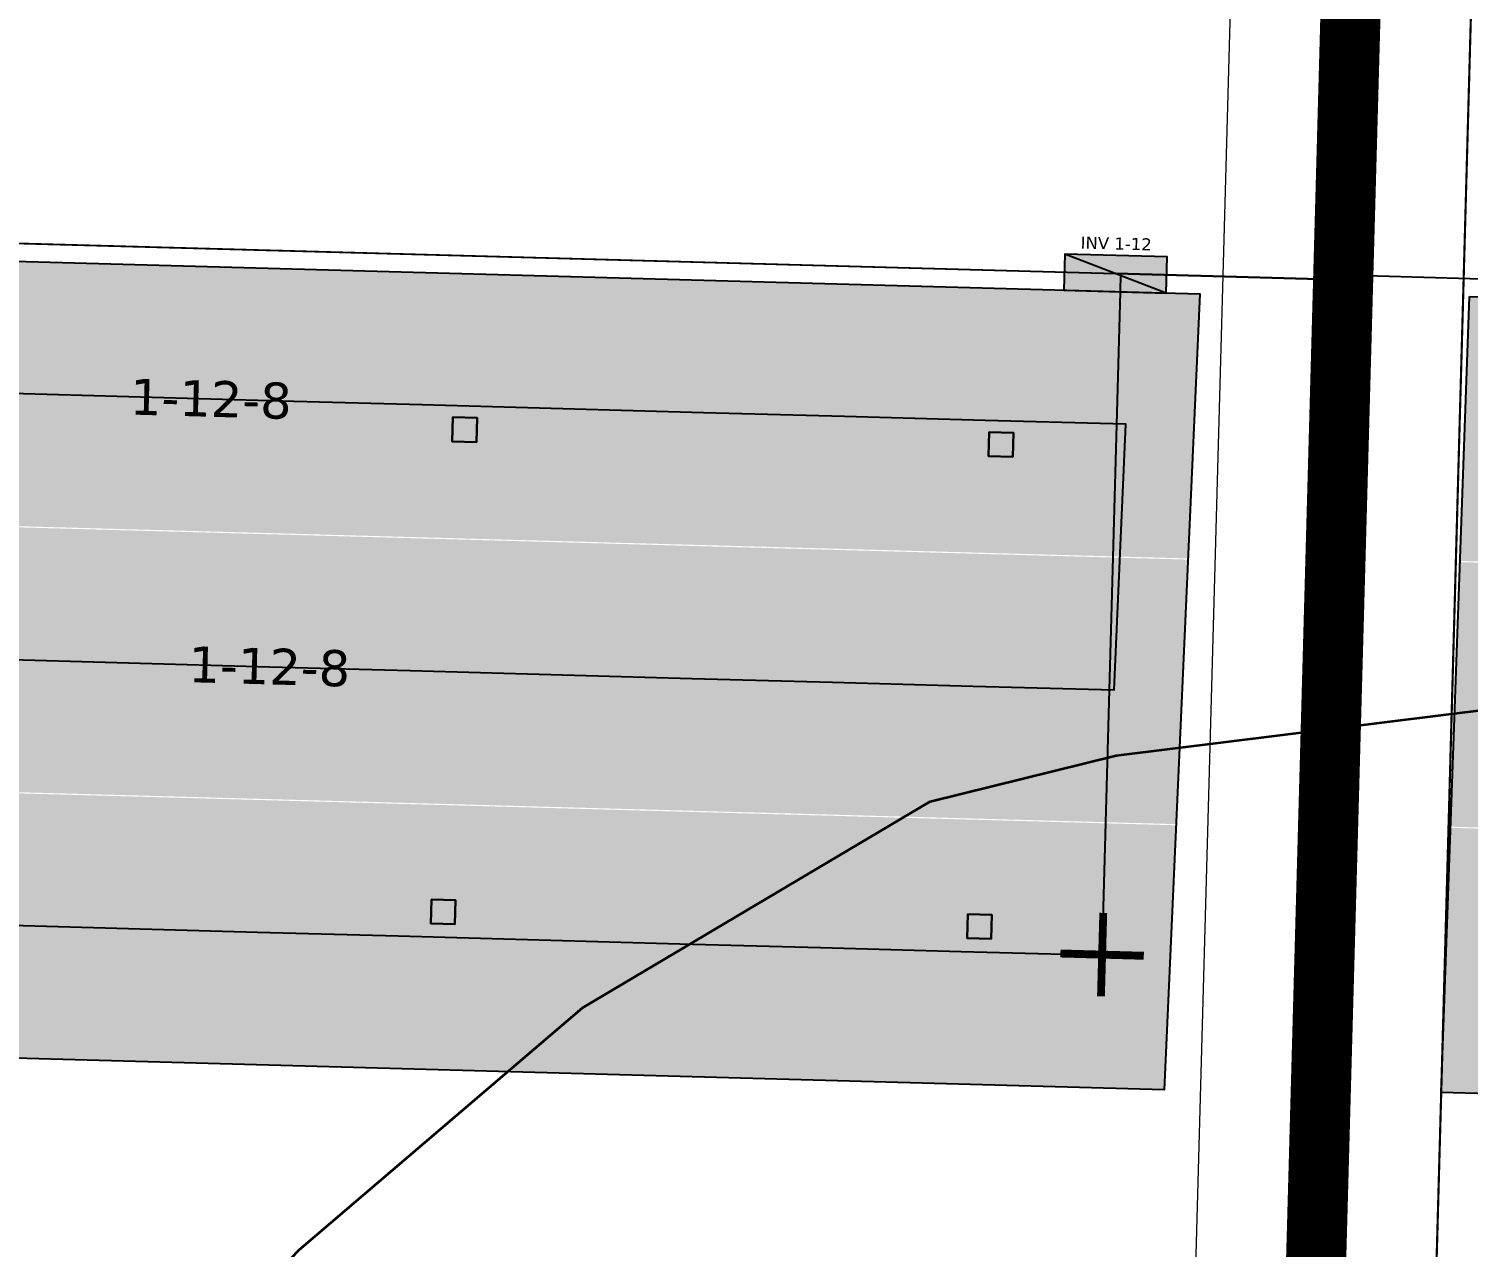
# Model space of a CAD drawing. Header units: metres. Extents: x 1477905 to 1478744, y 4202276 to 4202610.
# Drawn here: x 1478326.75 to 1478338.71, y 4202409.75 to 4202419.87 of the extents above; entities that cross this region are included whole.
import ezdxf

# ---------------------------------------------------------------- set-up
doc = ezdxf.new("R2010")
doc.units = ezdxf.units.M
doc.layers.add('Nouveau Terrain - CN - Courbes', color=22, linetype='Continuous', lineweight=0)
for name, color, linetype in [('PVcase AC Cables (Inverter - Transformer)', 181, 'Continuous'), ('PVcase Device Coloring', 7, 'Continuous'), ('PVcase Device Numbering', 7, 'Continuous'), ('PVcase Inverters', 7, 'Continuous'), ('PVcase Polarity Symbols', 7, 'Continuous'), ('PVcase Poles', 7, 'Continuous'), ('PVcase PV Area', 30, 'Continuous'), ('PVcase PV Modules (full frames)', 142, 'Continuous'), ('PVcase PV Modules (optimised)', 142, 'Continuous'), ('PVcase String Cables', 150, 'Continuous'), ('PVcase Stringing Numbers', 7, 'Continuous'), ('PVcase Strings', 92, 'Continuous'), ('PVcase Trenches', 7, 'Continuous')]:
    doc.layers.add(name, color=color, linetype=linetype)
doc.layers.add('PVcase AlignmentLine', color=130, linetype='Continuous', plot=False)
doc.styles.get("Standard").update_dxf_attribs({"font": 'verdana.ttf'})
doc.styles.add('UBS-Style de texte', font='verdana.ttf')

# ---------------------------------------------------------------- blocks, each defined once
blk = doc.blocks.new('3P18@15DEG F FX ID1 PVBlock')
at = {"layer": 'PVcase PV Modules (optimised)', "color": 0}
blk.add_polyline3d([(0, 0, 1.773945735132677), (21.06698842950539, -0.5810537936249766, 1.773945735132684), (20.88445742833417, -7.198992669318528, 7.019385073192552e-15), (-0.1825310011712116, -6.617938875693552, 0)], close=True, dxfattribs=at)
blk = doc.blocks.new('PVcase Inverter (1st tier)')
at = {"layer": 'PVcase Inverters', "color": 0}
blk.add_lwpolyline([(0, 0), (850, 0), (850, 300), (0, 300)], close=True, dxfattribs=at)
blk.add_lwpolyline([(850, 0), (0, 300)], dxfattribs=at)

msp = doc.modelspace()

# ---------------------------------------------------------------- hatches: boundary and pattern name
at = {"layer": 'PVcase Device Coloring', "true_color": 0x004f27, "transparency": 33554582}
for points in [[(1478320.140458695, 4202418.121618886), (1478320.04190715, 4202415.923121247), (1478336.384808676, 4202415.472363656), (1478336.48336022, 4202417.670861296)], [(1478321.211603531, 4202415.88119663), (1478321.113051987, 4202413.68269899), (1478336.285824507, 4202413.264215016), (1478336.384376052, 4202415.462712656)], [(1478304.510751334, 4202414.130948197), (1478304.412199789, 4202411.932450557), (1478336.18684034, 4202411.056066376), (1478336.285391884, 4202413.254564016)]]:
    msp.add_hatch(color=118, dxfattribs=at).paths.add_polyline_path(points, flags=0)
at = {"layer": 'PVcase Device Coloring', "true_color": 0x004f27, "transparency": 33554672}
msp.add_hatch(color=118, dxfattribs=at).paths.add_polyline_path([(1478335.360406989, 4202418.001947833), (1478335.35213576, 4202417.702061877), (1478336.201812637, 4202417.678626729), (1478336.210083865, 4202417.978512686)], flags=0)
msp.add_hatch(color=118, dxfattribs=at).paths.add_polyline_path([(1478335.360406989, 4202418.001947833), (1478335.35213576, 4202417.702061877), (1478336.201812637, 4202417.678626729), (1478336.210083865, 4202417.978512686)], flags=0)
msp.add_hatch(color=118, dxfattribs=at).paths.add_polyline_path([(1478335.360406989, 4202418.001947833), (1478335.35213576, 4202417.702061877), (1478336.201812637, 4202417.678626729), (1478336.210083865, 4202417.978512686)], flags=0)
msp.add_hatch(color=118, dxfattribs=at).paths.add_polyline_path([(1478335.360406989, 4202418.001947833), (1478335.35213576, 4202417.702061877), (1478336.201812637, 4202417.678626729), (1478336.210083865, 4202417.978512686)], flags=0)
msp.add_hatch(color=118, dxfattribs=at).paths.add_polyline_path([(1478335.360406989, 4202418.001947833), (1478335.35213576, 4202417.702061877), (1478336.201812637, 4202417.678626729), (1478336.210083865, 4202417.978512686)], flags=0)
msp.add_hatch(color=118, dxfattribs=at).paths.add_polyline_path([(1478335.360406989, 4202418.001947833), (1478335.35213576, 4202417.702061877), (1478336.201812637, 4202417.678626729), (1478336.210083865, 4202417.978512686)], flags=0)
msp.add_hatch(color=118, dxfattribs=at).paths.add_polyline_path([(1478335.360406989, 4202418.001947833), (1478335.35213576, 4202417.702061877), (1478336.201812637, 4202417.678626729), (1478336.210083865, 4202417.978512686)], flags=0)
msp.add_hatch(color=118, dxfattribs=at).paths.add_polyline_path([(1478335.360406989, 4202418.001947833), (1478335.35213576, 4202417.702061877), (1478336.201812637, 4202417.678626729), (1478336.210083865, 4202417.978512686)], flags=0)
msp.add_hatch(color=118, dxfattribs=at).paths.add_polyline_path([(1478335.360406989, 4202418.001947833), (1478335.35213576, 4202417.702061877), (1478336.201812637, 4202417.678626729), (1478336.210083865, 4202417.978512686)], flags=0)
at = {"layer": 'PVcase Device Coloring', "true_color": 0xb3ff80, "transparency": 33554582}
for points in [[(1478338.725173722, 4202417.650535017), (1478338.646464294, 4202415.451490106), (1478359.703577732, 4202414.870708676), (1478359.782287161, 4202417.069753587)], [(1478338.646118774, 4202415.441836705), (1478338.567409345, 4202413.242791793), (1478349.076482614, 4202412.952938456), (1478349.155192043, 4202415.151983367)], [(1478338.567063825, 4202413.233138392), (1478338.488354397, 4202411.034093481), (1478359.545467835, 4202410.453312051), (1478359.624177264, 4202412.652356962)]]:
    msp.add_hatch(color=71, dxfattribs=at).paths.add_polyline_path(points, flags=0)

# ---------------------------------------------------------------- linework, layer by layer
at = {"layer": 'Nouveau Terrain - CN - Courbes', "linetype": 'Continuous', "lineweight": 35}
msp.add_polyline3d([(1478315.114127482, 4202356.829769022, 72), (1478315.261532521, 4202361.387431879, 72), (1478315.373648011, 4202364.853929739, 72), (1478315.540751428, 4202369.254176922, 72), (1478316.453269595, 4202378.85916814, 72), (1478319.593988786, 4202385.708657186, 72), (1478319.84798455, 4202387.829048161, 72), (1478319.778673844, 4202389.932419585, 72), (1478321.740475815, 4202400.817128048, 72), (1478321.868833238, 4202401.796177519, 72), (1478323.262684569, 4202403.754891887, 72), (1478328.995299698, 4202409.726594757, 72), (1478331.352127392, 4202411.737650796, 72), (1478334.240036603, 4202413.452236871, 72), (1478335.787698883, 4202413.835795431, 72), (1478339.378703231, 4202414.281219653, 72)], dxfattribs=at)
at = {"layer": 'PVcase AC Cables (Inverter - Transformer)'}
msp.add_polyline3d([(1478338.176375902, 4202432.366116201, 72.72394151198704), (1478338.095944568, 4202429.449955942, 72.48067605095186), (1478338.015513234, 4202426.533795683, 72.23788077619761), (1478337.9350819, 4202423.617635423, 71.9942704743561), (1478337.854650566, 4202420.701475164, 71.75047962083471), (1478337.774219232, 4202417.785314905, 71.50805947535382), (1478336.490078488, 4202417.820733065, 71.52405868511362), (1478336.490078488, 4202417.820733065, 74.53081651207428), (1478335.781109813, 4202417.840287281, 74.57650203447052)], dxfattribs=at)
at = {"layer": 'PVcase AlignmentLine'}
msp.add_lwpolyline([(1478339.259568284, 4202438.995625216), (1478337.373768455, 4202370.62308633)], dxfattribs=at)
at = {"layer": 'PVcase Poles'}
for points in [[(1478330.269447171, 4202416.445717876, 71.43953822070065), (1478330.274961323, 4202416.645641848, 71.43953822070065), (1478330.274961323, 4202416.645641848, 74.60762580236492), (1478330.269447171, 4202416.445717876, 74.55392489911398), (1478330.269447171, 4202416.445717876, 71.43953822070065), (1478330.469371142, 4202416.440203723, 71.43953822070065), (1478330.469371142, 4202416.440203723, 74.5410419165561), (1478330.269447171, 4202416.445717876, 74.55392489911398), (1478330.469371142, 4202416.440203723, 74.5410419165561), (1478330.474885294, 4202416.640127695, 74.59474281980704), (1478330.474885294, 4202416.640127695, 71.43953822070065), (1478330.469371142, 4202416.440203723, 71.43953822070065), (1478330.474885294, 4202416.640127695, 71.43953822070065), (1478330.274961323, 4202416.645641848, 71.43953822070065), (1478330.474885294, 4202416.640127695, 71.43953822070065), (1478330.474885294, 4202416.640127695, 74.59474281980704), (1478330.274961323, 4202416.645641848, 74.60762580236492)], [(1478334.727508998, 4202416.322758975, 71.23603326862319), (1478334.733023151, 4202416.522682947, 71.23603326862319), (1478334.733023151, 4202416.522682947, 74.32035093271975), (1478334.727508998, 4202416.322758975, 74.2666500294688), (1478334.727508998, 4202416.322758975, 71.23603326862319), (1478334.927432969, 4202416.317244823, 71.23603326862319), (1478334.927432969, 4202416.317244823, 74.25376704691092), (1478334.727508998, 4202416.322758975, 74.2666500294688), (1478334.927432969, 4202416.317244823, 74.25376704691092), (1478334.932947122, 4202416.517168795, 74.30746795016186), (1478334.932947122, 4202416.517168795, 71.23603326862319), (1478334.927432969, 4202416.317244823, 71.23603326862319), (1478334.932947122, 4202416.517168795, 71.23603326862319), (1478334.733023151, 4202416.522682947, 71.23603326862319), (1478334.932947122, 4202416.517168795, 71.23603326862319), (1478334.932947122, 4202416.517168795, 74.30746795016186), (1478334.733023151, 4202416.522682947, 74.32035093271975)], [(1478330.089800737, 4202412.438147404, 71.13542409680858), (1478330.095314889, 4202412.638071376, 71.13542409680858), (1478330.095314889, 4202412.638071376, 73.53510438468551), (1478330.089800737, 4202412.438147404, 73.48140348143457), (1478330.089800737, 4202412.438147404, 71.13542409680858), (1478330.289724708, 4202412.432633252, 71.13542409680858), (1478330.289724708, 4202412.432633252, 73.46852049887669), (1478330.089800737, 4202412.438147404, 73.48140348143457), (1478330.289724708, 4202412.432633252, 73.46852049887669), (1478330.29523886, 4202412.632557224, 73.52222140212763), (1478330.29523886, 4202412.632557224, 71.13542409680858), (1478330.289724708, 4202412.432633252, 71.13542409680858), (1478330.29523886, 4202412.632557224, 71.13542409680858), (1478330.095314889, 4202412.638071376, 71.13542409680858), (1478330.29523886, 4202412.632557224, 71.13542409680858), (1478330.29523886, 4202412.632557224, 73.52222140212763), (1478330.095314889, 4202412.638071376, 73.53510438468551)], [(1478334.547862565, 4202412.315188503, 70.91637276042422), (1478334.553376717, 4202412.515112475, 70.91637276042422), (1478334.553376717, 4202412.515112475, 73.24782951476217), (1478334.547862565, 4202412.315188503, 73.19412861151123), (1478334.547862565, 4202412.315188503, 70.91637276042422), (1478334.747786535, 4202412.309674351, 70.91637276042422), (1478334.747786535, 4202412.309674351, 73.18124562895336), (1478334.547862565, 4202412.315188503, 73.19412861151123), (1478334.747786535, 4202412.309674351, 73.18124562895336), (1478334.753300688, 4202412.509598322, 73.2349465322043), (1478334.753300688, 4202412.509598322, 70.91637276042422), (1478334.747786535, 4202412.309674351, 70.91637276042422), (1478334.753300688, 4202412.509598322, 70.91637276042422), (1478334.553376717, 4202412.515112475, 70.91637276042422), (1478334.753300688, 4202412.509598322, 70.91637276042422), (1478334.753300688, 4202412.509598322, 73.2349465322043), (1478334.553376717, 4202412.515112475, 73.24782951476217)]]:
    msp.add_polyline3d(points, dxfattribs=at)
at = {"layer": 'PVcase PV Area', "color": 92, "lineweight": 0, "ltscale": 0.3}
for points in [[(1478335.361902576, 4202370.220446859), (1478328.161506558, 4202368.779414594), (1478311.35377171, 4202362.969590221), (1478289.389377849, 4202355.733501516), (1478213.36633983, 4202335.848431768), (1478195.717547114, 4202331.712109083), (1478198.755279367, 4202441.849708444, 0.09648238781061982), (1478204.987450577, 4202440.794595701), (1478240.661240257, 4202440.595789407, 0.1939480512091919), (1478252.261224224, 4202447.160963167, -0.1444995889692197), (1478259.391916649, 4202452.430445281, -0.0938173287170343), (1478261.961655337, 4202452.851254969), (1478337.583435849, 4202450.765512023)], [(1478339.259568284, 4202438.995625216), (1478350.068033775, 4202437.937223447), (1478351.232465833, 4202444.959349633), (1478540.534256194, 4202439.738170348), (1478540.901876147, 4202436.232162382, -0.3139956367760866), (1478536.12052433, 4202430.113600746), (1478511.262201618, 4202419.774277388), (1478479.866163529, 4202408.008974139), (1478455.566751942, 4202400.12618837), (1478424.996123794, 4202392.130042891), (1478405.950104405, 4202386.211767361, -0.1137883790422365), (1478401.394384891, 4202385.911842342), (1478394.320368514, 4202388.689042576), (1478385.824395231, 4202392.672774198, 0.4395017912573829), (1478355.370027866, 4202381.467339296), (1478354.099964637, 4202377.634699788, -0.2556769067150101), (1478348.901034069, 4202372.930065227), (1478337.373768455, 4202370.62308633)]]:
    msp.add_lwpolyline(points, format="xyb", close=True, dxfattribs=at)
at = {"layer": 'PVcase String Cables'}
for points in [[(1478335.781109813, 4202417.840287281, 74.57650203447052), (1478336.490078488, 4202417.820733065, 74.53081651207428), (1478336.490078488, 4202417.820733065, 71.52405868511362), (1478337.774219232, 4202417.785314905, 71.50805947535382), (1478337.851213428, 4202420.576856511, 71.74006150758672), (1478337.928207625, 4202423.368398117, 71.9734342478601), (1478338.005201821, 4202426.159939722, 72.20677469771957), (1478338.082196017, 4202428.951481328, 72.43909340597213), (1478336.862090702, 4202428.985133352, 72.45116987048493), (1478336.862090702, 4202428.985133352, 75.46055188068291), (1478315.827541135, 4202429.565292405, 76.6296391273729), (1478315.574460787, 4202429.572272676, 76.64764417218068), (1478305.560017268, 4202429.848483491, 77.18661985610994), (1478305.555881654, 4202429.698540508, 77.18650369236904), (1478305.403683715, 4202424.180372916, 75.70521378936928)], [(1478335.781109813, 4202417.840287281, 74.57650203447052), (1478336.490078488, 4202417.820733065, 74.53081651207428), (1478336.490078488, 4202417.820733065, 71.52405868511362), (1478337.774219232, 4202417.785314905, 71.50805947535382), (1478337.851213428, 4202420.576856511, 71.74006150758672), (1478337.928207624, 4202423.368398117, 71.97343424786366), (1478338.005201821, 4202426.159939723, 72.20677469780081), (1478338.082196017, 4202428.951481329, 72.4390934060528), (1478336.862090702, 4202428.985133351, 72.45116987040723), (1478336.862090702, 4202428.985133351, 75.46055188068073), (1478319.887123058, 4202429.453324057, 76.40401007647506), (1478319.882987444, 4202429.303381077, 76.40388620490836), (1478319.852654382, 4202428.203609793, 76.10863668836167)], [(1478335.781109813, 4202417.840287281, 74.57650203447052), (1478336.490078488, 4202417.820733065, 74.53081651207428), (1478336.490078488, 4202417.820733065, 71.52405868511362), (1478337.774219232, 4202417.785314905, 71.50805947535382), (1478337.851213428, 4202420.576856511, 71.74006150758672), (1478337.928207624, 4202423.368398117, 71.97343424786189), (1478338.005201821, 4202426.159939723, 72.20677469779903), (1478338.082196017, 4202428.951481329, 72.4390934060514), (1478336.862090702, 4202428.98513335, 72.45116987032955), (1478336.862090702, 4202428.98513335, 75.46055188067852), (1478321.025034427, 4202429.421939043, 76.34076566684173), (1478321.020898813, 4202429.271996063, 76.34064179527519), (1478320.929633312, 4202425.963026624, 75.45230106398519)], [(1478335.781109813, 4202417.840287281, 74.57650203447052), (1478336.490078488, 4202417.820733065, 74.53081651207428), (1478336.490078488, 4202417.820733065, 71.52405868511362), (1478337.774219232, 4202417.785314905, 71.50805947535382), (1478337.851213428, 4202420.576856511, 71.74006150758672), (1478337.928207624, 4202423.368398117, 71.97343424786189), (1478338.005201821, 4202426.159939722, 72.20677469772134), (1478338.082196017, 4202428.951481328, 72.43909340597355), (1478336.862090702, 4202428.985133349, 72.45116987025364), (1478336.862090702, 4202428.985133349, 75.46055188068925), (1478321.057871653, 4202429.421033352, 76.33894059412741), (1478321.053736039, 4202429.271090372, 76.33881672256086), (1478321.023402977, 4202428.171319087, 76.04356720602567)], [(1478335.781109813, 4202417.840287281, 74.57650203447052), (1478336.490078488, 4202417.820733065, 74.53081651207428), (1478336.490078488, 4202417.820733065, 71.52405868511362), (1478337.774219232, 4202417.785314905, 71.50805947535382), (1478337.851213428, 4202420.576856511, 71.74006150758672), (1478337.928207625, 4202423.368398117, 71.9734342478601), (1478338.005201821, 4202426.159939723, 72.20677469779724), (1478338.082196017, 4202428.951481329, 72.43909340604998), (1478336.862090702, 4202428.98513335, 72.45116987032955), (1478336.862090702, 4202428.98513335, 75.46055188067852), (1478322.195783022, 4202429.389648339, 76.27569618450936), (1478322.191647408, 4202429.239705358, 76.27557231294062), (1478322.100381908, 4202425.93073592, 75.38723158176491)], [(1478335.781109813, 4202417.840287281, 74.57650203447052), (1478336.490078488, 4202417.820733065, 74.53081651207428), (1478336.490078488, 4202417.820733065, 71.52405868511362), (1478337.774219232, 4202417.785314905, 71.50805947535382), (1478337.851213428, 4202420.576856511, 71.74006150758672), (1478337.928207625, 4202423.368398118, 71.97343424793816), (1478338.005201821, 4202426.159939725, 72.20677469795261), (1478338.082196017, 4202428.951481331, 72.43909340620567), (1478336.862090701, 4202428.985133322, 72.45116986800966), (1478336.862090701, 4202428.985133322, 75.46055188069023), (1478336.211928937, 4202429.003065575, 75.49668746910066), (1478336.207793323, 4202428.853122587, 75.49656359752949), (1478336.055595384, 4202423.334954995, 74.01513165174917)], [(1478339.39678923, 4202426.922976313, 75.2615842802292), (1478338.972970444, 4202426.934665763, 75.27234791761173), (1478338.972970444, 4202426.934665763, 72.26376260392145), (1478337.827365163, 4202426.966262984, 72.27539223259188), (1478337.756402603, 4202424.393407503, 72.06066098464281), (1478337.685440043, 4202421.820552022, 71.84557039362642), (1478337.614477482, 4202419.247696541, 71.63136232496375), (1478337.543514922, 4202416.67484106, 71.41806049236884), (1478337.472552361, 4202414.101985579, 71.20475865977633), (1478337.401589801, 4202411.529130098, 70.98414802083306), (1478337.33062724, 4202408.956274617, 70.76449191051076), (1478338.49714523, 4202408.924100597, 70.7314027440549), (1478338.49714523, 4202408.924100597, 73.75242981639438), (1478359.54977773, 4202408.343442762, 72.97453117675774), (1478359.798847632, 4202408.336573104, 72.97131043411915), (1478369.720277917, 4202408.062927695, 72.81122509243774), (1478369.716142303, 4202407.912984714, 72.81121463773785), (1478369.563944365, 4202402.394817121, 71.33187140683955)], [(1478339.39678923, 4202426.922976313, 75.2615842802292), (1478338.972970444, 4202426.934665763, 75.27234791761173), (1478338.972970444, 4202426.934665763, 72.26376260392145), (1478337.827365163, 4202426.966262984, 72.27539223259188), (1478337.756402603, 4202424.393407503, 72.06066098464102), (1478337.685440043, 4202421.820552022, 71.84557039362642), (1478337.614477482, 4202419.247696541, 71.63136232496134), (1478337.543514922, 4202416.67484106, 71.41806049236884), (1478337.472552361, 4202414.101985579, 71.20475865977394), (1478337.401589801, 4202411.529130098, 70.98414802083306), (1478337.33062724, 4202408.956274617, 70.7644919105075), (1478338.49714523, 4202408.924100599, 70.73140274420807), (1478338.49714523, 4202408.924100599, 73.75242981639695), (1478339.007484347, 4202408.910024811, 73.73357269224422), (1478339.003348732, 4202408.760081832, 73.733517896025), (1478338.851150794, 4202403.24191424, 72.25335841040258)], [(1478339.39678923, 4202426.922976313, 75.2615842802292), (1478338.972970444, 4202426.934665763, 75.27234791761173), (1478338.972970444, 4202426.934665763, 72.26376260392145), (1478337.827365164, 4202426.966262984, 72.27539223259011), (1478337.764383665, 4202424.682773029, 72.08485192833463), (1478337.701402166, 4202422.399283074, 71.89395228093379), (1478337.638420667, 4202420.115793119, 71.70333161834604), (1478337.575439169, 4202417.832303165, 71.51401955024176), (1478338.73053935, 4202417.800444063, 71.50061500797331), (1478338.73053935, 4202417.800444063, 74.4876823550252), (1478359.787652788, 4202417.219662644, 73.84247573136307), (1478360.036896747, 4202417.212788185, 73.83919189992282), (1478374.668115702, 4202416.80924094, 73.6317674349418), (1478374.663980088, 4202416.659297955, 73.63175936391299), (1478374.633647025, 4202415.559526672, 73.33693487128336)], [(1478339.39678923, 4202426.922976313, 75.2615842802292), (1478338.972970444, 4202426.934665763, 75.27234791761173), (1478338.972970444, 4202426.934665763, 72.26376260392145), (1478337.827365164, 4202426.966262984, 72.27539223259011), (1478337.764383665, 4202424.682773029, 72.08485192833284), (1478337.701402166, 4202422.399283075, 71.89395228101006), (1478337.638420667, 4202420.11579312, 71.70333161842352), (1478337.575439169, 4202417.832303165, 71.51401955031683), (1478338.73053935, 4202417.800444064, 71.50061500805135), (1478338.73053935, 4202417.800444064, 74.48768235502622), (1478359.787652788, 4202417.219662643, 73.84247573136206), (1478360.036896747, 4202417.212788184, 73.83919189992243), (1478375.832164078, 4202416.777135035, 73.61526490618726), (1478375.828028463, 4202416.62719205, 73.61525683515845), (1478375.736762963, 4202413.318222613, 72.72819490690819)], [(1478339.39678923, 4202426.922976313, 75.2615842802292), (1478338.972970444, 4202426.934665763, 75.27234791761173), (1478338.972970444, 4202426.934665763, 72.26376260392145), (1478337.827365164, 4202426.966262984, 72.27539223259011), (1478337.764383665, 4202424.682773029, 72.08485192833284), (1478337.701402166, 4202422.399283075, 71.89395228101006), (1478337.638420667, 4202420.11579312, 71.70333161842352), (1478337.575439169, 4202417.832303165, 71.51401955031683), (1478338.73053935, 4202417.800444063, 71.50061500797331), (1478338.73053935, 4202417.800444063, 74.4876823550252), (1478359.787652788, 4202417.219662637, 73.84247573136305), (1478360.036896747, 4202417.212788179, 73.83919189991994), (1478381.101770053, 4202416.631792726, 73.54055854005375), (1478381.381276443, 4202416.624083592, 73.53640319854627), (1478402.438468141, 4202416.043300007, 72.8937576867437), (1478402.703767161, 4202416.03598273, 72.88348785621926), (1478406.772055796, 4202415.92377426, 72.724716469647), (1478406.767920182, 4202415.773831281, 72.724655346715), (1478406.73758712, 4202414.674059996, 72.42963621292373)], [(1478339.39678923, 4202426.922976313, 75.2615842802292), (1478338.972970444, 4202426.934665763, 75.27234791761173), (1478338.972970444, 4202426.934665763, 72.26376260392145), (1478337.827365164, 4202426.966262984, 72.27539223259011), (1478337.764383665, 4202424.682773029, 72.08485192833284), (1478337.701402166, 4202422.399283075, 71.89395228101006), (1478337.638420667, 4202420.11579312, 71.70333161842352), (1478337.575439169, 4202417.832303165, 71.51401955031683), (1478338.73053935, 4202417.800444063, 71.50061500797331), (1478338.73053935, 4202417.800444063, 74.4876823550252), (1478359.787652788, 4202417.219662637, 73.84247573136305), (1478360.036896747, 4202417.212788179, 73.83919189991994), (1478381.101770053, 4202416.631792726, 73.54055854005375), (1478381.381276443, 4202416.624083592, 73.53640319854627), (1478402.438468141, 4202416.043300007, 72.8937576867437), (1478402.703767161, 4202416.03598273, 72.88348785621926), (1478407.920643078, 4202415.892094792, 72.67989103771852), (1478407.916507464, 4202415.742151812, 72.67982991478523), (1478407.825241963, 4202412.433182374, 71.79218235455964)], [(1478339.39678923, 4202426.922976313, 75.2615842802292), (1478338.972970444, 4202426.934665763, 75.27234791761173), (1478338.972970444, 4202426.934665763, 72.26376260392145), (1478337.827365164, 4202426.966262984, 72.27539223259011), (1478337.764383665, 4202424.682773029, 72.08485192833284), (1478337.701402166, 4202422.399283076, 71.89395228108813), (1478337.638420667, 4202420.115793121, 71.703331618501), (1478337.575439169, 4202417.832303166, 71.51401955039431), (1478338.73053935, 4202417.800444064, 71.50061500805135), (1478338.73053935, 4202417.800444064, 74.48768235502622), (1478359.787652788, 4202417.219662638, 73.84247573136408), (1478360.036896747, 4202417.21278818, 73.83919189992035), (1478381.101770053, 4202416.631792727, 73.54055854005415), (1478381.381276443, 4202416.624083593, 73.53640319854729), (1478402.438468141, 4202416.043300008, 72.8937576867447), (1478402.703767161, 4202416.035982731, 72.88348785622064), (1478409.09230592, 4202415.859778872, 72.63416504561953), (1478409.088170306, 4202415.709835891, 72.63410392268486), (1478408.996904805, 4202412.400866453, 71.7464563625841)], [(1478339.39678923, 4202426.922976313, 75.2615842802292), (1478338.972970444, 4202426.934665763, 75.27234791761173), (1478338.972970444, 4202426.934665763, 72.26376260392145), (1478337.827365164, 4202426.966262984, 72.27539223259011), (1478337.764383665, 4202424.682773029, 72.08485192833284), (1478337.701402166, 4202422.399283075, 71.89395228101006), (1478337.638420667, 4202420.11579312, 71.70333161842352), (1478337.575439169, 4202417.832303165, 71.51401955031683), (1478338.73053935, 4202417.800444063, 71.50061500797331), (1478338.73053935, 4202417.800444063, 74.4876823550252), (1478359.787652788, 4202417.219662637, 73.84247573136305), (1478360.036896747, 4202417.212788179, 73.83919189991994), (1478381.101770053, 4202416.631792726, 73.54055854005375), (1478381.381276443, 4202416.624083592, 73.53640319854627), (1478402.438468141, 4202416.043300007, 72.8937576867437), (1478402.703767161, 4202416.03598273, 72.88348785621926), (1478407.943718638, 4202415.891458339, 72.678990477556), (1478407.939583024, 4202415.741515359, 72.67892935462271), (1478407.909249961, 4202414.641744075, 72.38391022104058)], [(1478339.39678923, 4202426.922976313, 75.2615842802292), (1478338.972970444, 4202426.934665763, 75.27234791761173), (1478338.972970444, 4202426.934665763, 72.26376260392145), (1478337.827365164, 4202426.966262984, 72.27539223259011), (1478337.764383665, 4202424.682773029, 72.08485192833284), (1478337.701402166, 4202422.399283075, 71.89395228101006), (1478337.638420667, 4202420.11579312, 71.70333161842352), (1478337.575439169, 4202417.832303165, 71.51401955031683), (1478338.73053935, 4202417.800444064, 71.50061500805135), (1478338.73053935, 4202417.800444064, 74.48768235502622), (1478359.787652788, 4202417.219662644, 73.84247573136307), (1478360.036896747, 4202417.212788185, 73.83919189992282), (1478377.004600442, 4202416.74479778, 73.59864346224498), (1478377.000464828, 4202416.594854794, 73.5986353912186), (1478376.909199328, 4202413.285885357, 72.7115734630902)], [(1478339.39678923, 4202426.922976313, 75.2615842802292), (1478338.972970444, 4202426.934665763, 75.27234791761173), (1478338.972970444, 4202426.934665763, 72.26376260392145), (1478337.827365164, 4202426.966262984, 72.27539223259011), (1478337.764383665, 4202424.682773029, 72.08485192833284), (1478337.701402166, 4202422.399283075, 71.89395228101006), (1478337.638420667, 4202420.11579312, 71.70333161842352), (1478337.575439169, 4202417.832303165, 71.51401955031683), (1478338.73053935, 4202417.800444064, 71.50061500805135), (1478338.73053935, 4202417.800444064, 74.48768235502622), (1478359.787652788, 4202417.219662644, 73.84247573136307), (1478360.036896747, 4202417.212788185, 73.83919189992282), (1478375.840552067, 4202416.776903684, 73.61514599099581), (1478375.836416453, 4202416.626960699, 73.61513791996659), (1478375.80608339, 4202415.527189416, 73.32031342754534)], [(1478339.39678923, 4202426.922976313, 75.2615842802292), (1478338.972970444, 4202426.934665763, 75.27234791761173), (1478338.972970444, 4202426.934665763, 72.26376260392145), (1478337.827365164, 4202426.966262984, 72.27539223259011), (1478337.764383665, 4202424.682773029, 72.08485192833284), (1478337.701402166, 4202422.399283075, 71.89395228101006), (1478337.638420668, 4202420.11579312, 71.70333161842112), (1478337.575439169, 4202417.832303165, 71.51401955031442), (1478338.73053935, 4202417.800444064, 71.50061500805135), (1478338.73053935, 4202417.800444064, 74.48768235502622), (1478359.787652788, 4202417.219662638, 73.84247573136408), (1478360.036896747, 4202417.21278818, 73.83919189992035), (1478381.101770053, 4202416.631792728, 73.54055854005458), (1478381.381276443, 4202416.624083593, 73.5364031985483), (1478402.438468141, 4202416.04330001, 72.89375768673965), (1478402.703767161, 4202416.035982733, 72.88348785621433), (1478423.129184462, 4202415.472624275, 72.08635370061889), (1478423.125048847, 4202415.322681289, 72.0862925776863), (1478422.972850909, 4202409.804513697, 70.60601659102541)], [(1478339.39678923, 4202426.922976313, 75.2615842802292), (1478338.972970444, 4202426.934665763, 75.27234791761173), (1478338.972970444, 4202426.934665763, 72.26376260392145), (1478337.827365164, 4202426.966262984, 72.27539223259011), (1478337.764383665, 4202424.682773029, 72.08485192833284), (1478337.701402166, 4202422.399283075, 71.89395228101006), (1478337.638420668, 4202420.11579312, 71.70333161842112), (1478337.575439169, 4202417.832303165, 71.51401955031442), (1478338.73053935, 4202417.800444064, 71.50061500805135), (1478338.73053935, 4202417.800444064, 74.48768235502622), (1478359.787652788, 4202417.219662639, 73.8424757313651), (1478360.036896747, 4202417.21278818, 73.83919189992076), (1478381.101770053, 4202416.63179273, 73.5405585400521), (1478381.381276443, 4202416.624083595, 73.53640319855033), (1478392.449564582, 4202416.318806418, 73.19860954602613), (1478392.445428967, 4202416.168863435, 73.19857215619083), (1478392.293231029, 4202410.650695842, 71.71873314721967)], [(1478339.39678923, 4202426.922976313, 75.2615842802292), (1478338.972970444, 4202426.934665763, 75.27234791761173), (1478338.972970444, 4202426.934665763, 72.26376260392145), (1478337.827365164, 4202426.966262984, 72.27539223259011), (1478337.764383665, 4202424.682773029, 72.08485192833284), (1478337.701402166, 4202422.399283075, 71.89395228101006), (1478337.638420668, 4202420.11579312, 71.70333161842112), (1478337.575439169, 4202417.832303165, 71.51401955031442), (1478338.73053935, 4202417.800444064, 71.50061500805135), (1478338.73053935, 4202417.800444064, 74.48768235502622), (1478359.787652788, 4202417.219662639, 73.8424757313651), (1478360.036896747, 4202417.21278818, 73.83919189992076), (1478381.101770053, 4202416.631792729, 73.54055854005497), (1478381.381276443, 4202416.624083594, 73.53640319854931), (1478391.277555762, 4202416.351131881, 73.23437814320638), (1478391.273420148, 4202416.201188899, 73.23434075337214), (1478391.121222209, 4202410.683021306, 71.75450174443613)], [(1478339.39678923, 4202426.922976313, 75.2615842802292), (1478338.972970444, 4202426.934665763, 75.27234791761173), (1478338.972970444, 4202426.934665763, 72.26376260392145), (1478337.827365164, 4202426.966262984, 72.27539223259011), (1478337.764383665, 4202424.682773029, 72.08485192833284), (1478337.701402166, 4202422.399283075, 71.89395228101006), (1478337.638420667, 4202420.11579312, 71.70333161842352), (1478337.575439169, 4202417.832303165, 71.51401955031683), (1478338.73053935, 4202417.800444064, 71.50061500805135), (1478338.73053935, 4202417.800444064, 74.48768235502622), (1478359.787652788, 4202417.219662643, 73.84247573136206), (1478360.036896747, 4202417.212788184, 73.83919189992243), (1478360.582103346, 4202417.197750707, 73.83146259265229), (1478360.577967732, 4202417.047807729, 73.83145452162638), (1478360.425769793, 4202411.529640138, 72.3521551575505)], [(1478339.39678923, 4202426.922976313, 75.2615842802292), (1478338.972970444, 4202426.934665763, 75.27234791761173), (1478338.972970444, 4202426.934665763, 72.26376260392145), (1478337.827365164, 4202426.966262984, 72.27539223259011), (1478337.764383665, 4202424.682773029, 72.08485192833284), (1478337.701402166, 4202422.399283076, 71.89395228108813), (1478337.638420668, 4202420.115793121, 71.70333161849858), (1478337.575439169, 4202417.832303166, 71.5140195503919), (1478338.73053935, 4202417.800444065, 71.50061500812942), (1478338.73053935, 4202417.800444065, 74.48768235502725), (1478359.210882342, 4202417.235570697, 73.86014843439686), (1478359.206746727, 4202417.08562771, 73.86011074581481), (1478359.176413665, 4202415.985856426, 73.56517760560523)], [(1478339.39678923, 4202426.922976313, 75.2615842802292), (1478338.972970444, 4202426.934665763, 75.27234791761173), (1478338.972970444, 4202426.934665763, 72.26376260392145), (1478337.827365164, 4202426.966262984, 72.27539223259011), (1478337.764383665, 4202424.682773029, 72.08485192833284), (1478337.701402166, 4202422.399283075, 71.89395228101006), (1478337.638420667, 4202420.11579312, 71.70333161842352), (1478337.575439169, 4202417.832303165, 71.51401955031683), (1478338.73053935, 4202417.800444065, 71.50061500812942), (1478338.73053935, 4202417.800444065, 74.48768235502725), (1478348.644719662, 4202417.526998627, 74.18390402263714), (1478348.640584047, 4202417.377055644, 74.18386633405204), (1478348.549318547, 4202414.068086206, 73.29647750968593)], [(1478339.39678923, 4202426.922976313, 75.2615842802292), (1478338.972970444, 4202426.934665763, 75.27234791761173), (1478338.972970444, 4202426.934665763, 72.26376260392145), (1478337.827365164, 4202426.966262984, 72.27539223259011), (1478337.764383665, 4202424.682773029, 72.08485192833284), (1478337.701402166, 4202422.399283075, 71.89395228101006), (1478337.638420667, 4202420.11579312, 71.70333161842352), (1478337.575439169, 4202417.832303165, 71.51401955031683), (1478338.73053935, 4202417.800444064, 71.50061500805135), (1478338.73053935, 4202417.800444064, 74.48768235502622), (1478349.816724125, 4202417.494673284, 74.14799287817728), (1478349.812588511, 4202417.344730301, 74.14795518959218), (1478349.72132301, 4202414.035760862, 73.26056636496858)], [(1478339.39678923, 4202426.922976313, 75.2615842802292), (1478338.972970444, 4202426.934665763, 75.27234791761173), (1478338.972970444, 4202426.934665763, 72.26376260392145), (1478337.827365164, 4202426.966262984, 72.27539223259011), (1478337.764383665, 4202424.682773029, 72.08485192833284), (1478337.701402166, 4202422.399283075, 71.89395228101006), (1478337.638420667, 4202420.11579312, 71.70333161842352), (1478337.575439169, 4202417.832303165, 71.51401955031683), (1478338.73053935, 4202417.800444067, 71.50061500836358), (1478338.73053935, 4202417.800444067, 74.4876823550303), (1478339.250561445, 4202417.786101212, 74.47174846640125), (1478339.246425831, 4202417.636158234, 74.47171077782228), (1478339.094227893, 4202412.117990642, 72.99186626904216)], [(1478273.241703819, 4202413.892779589, 77.52726111343831), (1478273.393901757, 4202419.41094718, 79.01028276948271), (1478273.398037371, 4202419.560890129, 79.01049285507118), (1478293.954394391, 4202418.993920196, 77.52179999515104), (1478294.211010838, 4202418.986842394, 77.50333048423285), (1478315.217222885, 4202418.407464899, 75.90364233850592), (1478315.46666094, 4202418.400585086, 75.88555311530155), (1478335.781109813, 4202417.840287281, 74.57650203447052)], [(1478287.482974411, 4202417.921745093, 77.69218804211461), (1478287.513307474, 4202419.021516376, 77.98775438781455), (1478287.517443087, 4202419.17145933, 77.98796447340544), (1478293.954394391, 4202418.993920195, 77.52179999514789), (1478294.211010838, 4202418.986842394, 77.50333048423285), (1478315.217222885, 4202418.407464898, 75.90364233850252), (1478315.46666094, 4202418.400585086, 75.88555311530155), (1478335.781109813, 4202417.840287281, 74.57650203447052)], [(1478288.548794473, 4202415.6814697, 77.01686088962539), (1478288.640059974, 4202418.990439137, 77.90615489039236), (1478288.644195587, 4202419.140382093, 77.90636497598929), (1478293.954394391, 4202418.993920196, 77.52179999515104), (1478294.211010838, 4202418.986842394, 77.50333048423285), (1478315.217222885, 4202418.407464899, 75.90364233850592), (1478315.46666094, 4202418.400585087, 75.88555311530423), (1478335.781109813, 4202417.840287281, 74.57650203447052)], [(1478288.652468034, 4202417.889489002, 77.60749322973061), (1478288.682801096, 4202418.989260284, 77.90305957522015), (1478288.68693671, 4202419.139203239, 77.90326966081392), (1478293.954394391, 4202418.993920195, 77.52179999514789), (1478294.211010838, 4202418.986842394, 77.50333048423285), (1478315.217222885, 4202418.407464898, 75.90364233850252), (1478315.46666094, 4202418.400585086, 75.88555311530155), (1478335.781109813, 4202417.840287281, 74.57650203447052)], [(1478289.718288096, 4202415.649213608, 76.93216607676405), (1478289.809553596, 4202418.958183046, 77.82146007779983), (1478289.81368921, 4202419.108126002, 77.82167016339676), (1478293.954394391, 4202418.993920196, 77.52179999515104), (1478294.211010838, 4202418.986842394, 77.50333048423285), (1478315.217222885, 4202418.407464899, 75.90364233850592), (1478315.46666094, 4202418.400585086, 75.88555311530155), (1478335.781109813, 4202417.840287281, 74.57650203447052)], [(1478303.857916416, 4202413.04834629, 75.27312079855135), (1478304.010114355, 4202418.566513883, 76.75655120585766), (1478304.014249969, 4202418.716456846, 76.75678344416781), (1478315.217222885, 4202418.407464898, 75.90364233850252), (1478315.46666094, 4202418.400585086, 75.88555311530155), (1478335.781109813, 4202417.840287281, 74.57650203447052)], [(1478305.027087792, 4202413.016099087, 75.18408477505905), (1478305.17928573, 4202418.53426668, 76.6675151823831), (1478305.183421344, 4202418.684209644, 76.66774742069664), (1478315.217222885, 4202418.407464898, 75.90364233850252), (1478315.46666094, 4202418.400585086, 75.88555311530155), (1478335.781109813, 4202417.840287281, 74.57650203447052)], [(1478319.486666147, 4202417.039043393, 75.32871293706503), (1478319.516999209, 4202418.138814677, 75.62411878963748), (1478319.521134823, 4202418.288757646, 75.6242852141823), (1478335.781109813, 4202417.840287281, 74.57650203447052)], [(1478320.557810984, 4202414.798621136, 74.66235728647551), (1478320.649076485, 4202418.107590574, 75.5511683989985), (1478320.653212099, 4202418.257533544, 75.55133482354599), (1478335.781109813, 4202417.840287281, 74.57650203447052)], [(1478320.656795152, 4202417.006769776, 75.25331051540333), (1478320.687128215, 4202418.10654106, 75.54871636800232), (1478320.691263829, 4202418.25648403, 75.54888279254982), (1478335.781109813, 4202417.840287281, 74.57650203447052)], [(1478321.727939989, 4202414.76634752, 74.58695486499698), (1478321.819205489, 4202418.075316958, 75.47576597740996), (1478321.823341103, 4202418.225259928, 75.47593240195746), (1478335.781109813, 4202417.840287281, 74.57650203447052)], [(1478335.781109813, 4202417.840287281, 74.57650203447052), (1478336.490078488, 4202417.820733065, 74.53081651207428), (1478336.490078488, 4202417.820733065, 71.52405868511362), (1478337.574295261, 4202417.79082905, 71.51058115091226), (1478337.499206536, 4202415.068373214, 71.28487674448435), (1478337.424117811, 4202412.345917377, 71.05306436910085), (1478337.349029087, 4202409.62346154, 70.82145262412625), (1478337.273940362, 4202406.901005703, 70.59189375660802), (1478336.155517935, 4202406.931853186, 70.63016550212858), (1478336.155517935, 4202406.931853186, 73.65284829627056), (1478315.16331721, 4202407.510844222, 75.427081407822), (1478314.913770843, 4202407.517727022, 75.45116879984978), (1478293.938312952, 4202408.096256269, 77.41358954648479), (1478293.651766234, 4202408.104159584, 77.43938601472432), (1478273.095389844, 4202408.671130043, 78.94273258205385), (1478273.09125423, 4202408.521187064, 78.9425183516403), (1478272.939056291, 4202403.003019473, 77.45942022624281)], [(1478335.781109813, 4202417.840287281, 74.57650203447052), (1478336.490078488, 4202417.820733065, 74.53081651207428), (1478336.490078488, 4202417.820733065, 71.52405868511362), (1478337.574295261, 4202417.79082905, 71.51058115091226), (1478337.499206536, 4202415.068373214, 71.28487674448435), (1478337.424117811, 4202412.345917377, 71.05306436910085), (1478337.349029087, 4202409.62346154, 70.82145262412625), (1478337.273940362, 4202406.901005703, 70.59189375660802), (1478336.155517935, 4202406.931853186, 70.63016550212858), (1478336.155517935, 4202406.931853186, 73.65284829627056), (1478315.16331721, 4202407.510844219, 75.4270814078259), (1478314.913770843, 4202407.517727018, 75.45116879985326), (1478293.938312951, 4202408.096256263, 77.4135895464963), (1478293.651766234, 4202408.104159578, 77.43938601473589), (1478287.214908863, 4202408.281696118, 77.9101317944512), (1478287.210773249, 4202408.131753135, 77.90991756401814), (1478287.180440187, 4202407.031981851, 77.61433597796633)], [(1478335.781109813, 4202417.840287281, 74.57650203447052), (1478336.490078488, 4202417.820733065, 74.53081651207428), (1478336.490078488, 4202417.820733065, 71.52405868511362), (1478337.574295261, 4202417.79082905, 71.51058115091226), (1478337.499206536, 4202415.068373214, 71.28487674448195), (1478337.424117812, 4202412.345917377, 71.05306436909211), (1478337.349029087, 4202409.62346154, 70.82145262412625), (1478337.273940363, 4202406.901005703, 70.5918937566003), (1478336.155517935, 4202406.931853186, 70.63016550212858), (1478336.155517935, 4202406.931853186, 73.65284829627056), (1478315.16331721, 4202407.510844219, 75.4270814078259), (1478314.913770843, 4202407.517727018, 75.45116879985326), (1478293.938312951, 4202408.096256263, 77.4135895464963), (1478293.651766234, 4202408.104159578, 77.43938601473589), (1478288.341182615, 4202408.250632086, 77.8277641754839), (1478288.337047, 4202408.100689101, 77.82754994504761), (1478288.2457815, 4202404.791719663, 76.93821008929272)], [(1478335.781109813, 4202417.840287281, 74.57650203447052), (1478336.490078488, 4202417.820733065, 74.53081651207428), (1478336.490078488, 4202417.820733065, 71.52405868511362), (1478337.574295261, 4202417.79082905, 71.51058115091226), (1478337.499206536, 4202415.068373214, 71.28487674448435), (1478337.424117811, 4202412.345917376, 71.05306436902427), (1478337.349029087, 4202409.623461539, 70.82145262404639), (1478337.273940362, 4202406.901005702, 70.59189375653406), (1478336.155517935, 4202406.931853185, 70.63016550205303), (1478336.155517935, 4202406.931853185, 73.65284829626663), (1478315.16331721, 4202407.510844218, 75.42708140782194), (1478314.913770843, 4202407.517727017, 75.45116879984869), (1478293.938312951, 4202408.096256262, 77.41358954649172), (1478293.651766234, 4202408.104159577, 77.43938601473269), (1478288.384342186, 4202408.249441691, 77.82460779264589), (1478288.380206572, 4202408.099498706, 77.82439356220989), (1478288.34987351, 4202406.999727422, 77.5288119760995)], [(1478335.781109813, 4202417.840287281, 74.57650203447052), (1478336.490078488, 4202417.820733065, 74.53081651207428), (1478336.490078488, 4202417.820733065, 71.52405868511362), (1478337.574295261, 4202417.79082905, 71.51058115091226), (1478337.499206536, 4202415.068373214, 71.28487674448195), (1478337.424117812, 4202412.345917377, 71.05306436909211), (1478337.349029087, 4202409.62346154, 70.82145262412625), (1478337.273940363, 4202406.901005703, 70.5918937566003), (1478336.155517935, 4202406.931853186, 70.63016550212858), (1478336.155517935, 4202406.931853186, 73.65284829627056), (1478315.16331721, 4202407.510844219, 75.4270814078259), (1478314.913770843, 4202407.517727017, 75.45116879984869), (1478293.938312951, 4202408.096256262, 77.41358954649172), (1478293.651766234, 4202408.104159577, 77.43938601473269), (1478289.510615938, 4202408.218377658, 77.74224017366154), (1478289.506480323, 4202408.068434672, 77.74202594323936), (1478289.415214823, 4202404.759465235, 76.85268608759526)], [(1478335.781109813, 4202417.840287281, 74.57650203447052), (1478336.490078488, 4202417.820733065, 74.53081651207428), (1478336.490078488, 4202417.820733065, 71.52405868511362), (1478337.574295261, 4202417.79082905, 71.51058115091226), (1478337.499206536, 4202415.068373214, 71.28487674448435), (1478337.424117811, 4202412.345917377, 71.05306436910085), (1478337.349029087, 4202409.62346154, 70.82145262412625), (1478337.273940362, 4202406.901005703, 70.59189375660802), (1478336.155517935, 4202406.931853185, 70.63016550205303), (1478336.155517935, 4202406.931853185, 73.65284829626663), (1478315.163317209, 4202407.510844207, 75.42708140783616), (1478314.913770842, 4202407.517727006, 75.4511687998373), (1478303.700890613, 4202407.826992198, 76.50022283737881), (1478303.696754999, 4202407.677049216, 76.49987282466421), (1478303.544557061, 4202402.158881623, 75.01426741591244)], [(1478335.781109813, 4202417.840287281, 74.57650203447052), (1478336.490078488, 4202417.820733065, 74.53081651207428), (1478336.490078488, 4202417.820733065, 71.52405868511362), (1478337.574295261, 4202417.79082905, 71.51058115091226), (1478337.499206536, 4202415.068373214, 71.28487674448435), (1478337.424117811, 4202412.345917376, 71.05306436902427), (1478337.349029087, 4202409.623461539, 70.82145262404639), (1478337.273940362, 4202406.901005702, 70.59189375653406), (1478336.155517935, 4202406.931853184, 70.63016550197752), (1478336.155517935, 4202406.931853184, 73.65284829626266), (1478315.163317209, 4202407.510844206, 75.42708140782825), (1478314.913770842, 4202407.517727005, 75.4511687998545), (1478304.868350263, 4202407.794792206, 76.39099771111059), (1478304.864214648, 4202407.644849224, 76.39064769839598), (1478304.71201671, 4202402.126681631, 74.90504228966599)], [(1478335.781109813, 4202417.840287281, 74.57650203447052), (1478336.490078488, 4202417.820733065, 74.53081651207428), (1478336.490078488, 4202417.820733065, 71.52405868511362), (1478337.574295261, 4202417.79082905, 71.51058115091226), (1478337.499206536, 4202415.068373214, 71.28487674448195), (1478337.424117812, 4202412.345917377, 71.05306436909211), (1478337.349029087, 4202409.62346154, 70.82145262412625), (1478337.273940363, 4202406.901005703, 70.5918937566003), (1478336.155517935, 4202406.931853184, 70.63016550190895), (1478336.155517935, 4202406.931853184, 73.65284829627838), (1478319.20507344, 4202407.39936751, 75.08547750312194), (1478319.200937826, 4202407.249424531, 75.08519162929973), (1478319.170604764, 4202406.149653247, 74.78934648799873)], [(1478335.781109813, 4202417.840287281, 74.57650203447052), (1478336.490078488, 4202417.820733065, 74.53081651207428), (1478336.490078488, 4202417.820733065, 71.52405868511362), (1478337.574295261, 4202417.79082905, 71.51058115091226), (1478337.499206536, 4202415.068373214, 71.28487674448195), (1478337.424117812, 4202412.345917377, 71.05306436909211), (1478337.349029087, 4202409.62346154, 70.82145262412625), (1478337.273940363, 4202406.901005703, 70.5918937566003), (1478336.155517935, 4202406.931853184, 70.63016550190895), (1478336.155517935, 4202406.931853184, 73.65284829627838), (1478320.323630455, 4202407.368516315, 74.99093853989714), (1478320.31949484, 4202407.218573335, 74.990652666071), (1478320.22822934, 4202403.909603896, 74.10051983116061)], [(1478335.781109813, 4202417.840287281, 74.57650203447052), (1478336.490078488, 4202417.820733065, 74.53081651207428), (1478336.490078488, 4202417.820733065, 71.52405868511362), (1478337.574295261, 4202417.79082905, 71.51058115091226), (1478337.499206536, 4202415.068373214, 71.28487674448435), (1478337.424117811, 4202412.345917377, 71.05306436910085), (1478337.349029087, 4202409.62346154, 70.82145262412625), (1478337.273940362, 4202406.901005703, 70.59189375660802), (1478336.155517935, 4202406.931853184, 70.63016550190895), (1478336.155517935, 4202406.931853184, 73.65284829627838), (1478320.373464968, 4202407.367141817, 74.98672659257305), (1478320.369329354, 4202407.217198837, 74.9864407187469), (1478320.338996291, 4202406.117427552, 74.6905955774459)], [(1478335.781109813, 4202417.840287281, 74.57650203447052), (1478336.490078488, 4202417.820733065, 74.53081651207428), (1478336.490078488, 4202417.820733065, 71.52405868511362), (1478337.574295261, 4202417.79082905, 71.51058115091226), (1478337.499206536, 4202415.068373214, 71.28487674448195), (1478337.424117812, 4202412.345917378, 71.0530643691687), (1478337.349029087, 4202409.623461541, 70.82145262420615), (1478337.273940363, 4202406.901005704, 70.59189375667422), (1478336.155517935, 4202406.931853184, 70.63016550198448), (1478336.155517935, 4202406.931853184, 73.65284829628233), (1478321.492021983, 4202407.336290621, 74.89218762934826), (1478321.487886368, 4202407.18634764, 74.89190175551816), (1478321.396620868, 4202403.877378201, 74.00176892048262)], [(1478335.781109813, 4202417.840287281, 74.57650203447052), (1478336.490078488, 4202417.820733065, 74.53081651207428), (1478336.490078488, 4202417.820733065, 71.52405868511362), (1478337.574295261, 4202417.79082905, 71.51058115091226), (1478337.499206536, 4202415.068373213, 71.28487674440689), (1478337.424117811, 4202412.345917376, 71.05306436902427), (1478337.349029087, 4202409.623461538, 70.82145262396652), (1478337.273940362, 4202406.9010057, 70.59189375638621), (1478336.155517933, 4202406.931853155, 70.63016549960922), (1478336.155517933, 4202406.931853155, 73.65284829627407), (1478335.462885803, 4202406.950956794, 73.71138865009006), (1478335.458750189, 4202406.801013806, 73.71110277625202), (1478335.30655225, 4202401.282846212, 72.22668224750387)], [(1478335.670503882, 4202412.170915486, 73.09117257676516), (1478335.82270182, 4202417.689083078, 74.57338894897407), (1478335.826837435, 4202417.839026055, 74.57355537352784), (1478335.781109813, 4202417.840287281, 74.57650203447052)], [(1478335.781109813, 4202417.840287281, 74.57650203447052), (1478336.490078488, 4202417.820733065, 74.53081651205929), (1478336.490078488, 4202417.820733065, 71.52405868511133), (1478337.574295261, 4202417.790829051, 71.51058115098733), (1478337.493072588, 4202414.845977574, 71.26643909887956), (1478337.411849914, 4202411.901126095, 71.01590697281806), (1478337.33062724, 4202408.956274617, 70.7644919105075), (1478338.49714523, 4202408.924100598, 70.73140274413149), (1478338.49714523, 4202408.924100598, 73.75242981639568), (1478353.112244191, 4202408.520997963, 73.21239922401249), (1478353.108108577, 4202408.37105498, 73.21234442778676), (1478353.077775515, 4202407.271283695, 72.91734851270606)], [(1478335.781109813, 4202417.840287281, 74.57650203447052), (1478336.490078488, 4202417.820733065, 74.53081651205929), (1478336.490078488, 4202417.820733065, 71.52405868511133), (1478337.574295261, 4202417.790829051, 71.51058115098733), (1478337.493072588, 4202414.845977573, 71.26643909880208), (1478337.411849914, 4202411.901126095, 71.0159069728213), (1478337.33062724, 4202408.956274617, 70.76449191043088), (1478338.49714523, 4202408.924100597, 70.7314027440549), (1478338.49714523, 4202408.924100597, 73.75242981639438), (1478354.2621497, 4202408.489282137, 73.16991000416508), (1478354.258014085, 4202408.339339153, 73.16985520793813), (1478354.166748585, 4202405.030369715, 72.28227750781161)], [(1478335.781109813, 4202417.840287281, 74.57650203447052), (1478336.490078488, 4202417.820733065, 74.53081651205929), (1478336.490078488, 4202417.820733065, 71.52405868511133), (1478337.574295261, 4202417.790829051, 71.51058115098733), (1478337.493072588, 4202414.845977574, 71.26643909887956), (1478337.411849914, 4202411.901126095, 71.01590697281806), (1478337.33062724, 4202408.956274617, 70.7644919105075), (1478338.49714523, 4202408.924100597, 70.7314027440549), (1478338.49714523, 4202408.924100597, 73.75242981639438), (1478359.54977773, 4202408.343442759, 72.97453117676247), (1478359.798847632, 4202408.336573102, 72.97131043412146), (1478380.863096304, 4202407.755594875, 72.63143227653067), (1478381.134563646, 4202407.748107468, 72.6266036534175), (1478385.208025085, 4202407.635756325, 72.5123878692566), (1478385.203889471, 4202407.485813347, 72.5123563070075), (1478385.173556409, 4202406.386042063, 72.21744564384558)], [(1478335.781109813, 4202417.840287281, 74.57650203447052), (1478336.490078488, 4202417.820733065, 74.53081651205929), (1478336.490078488, 4202417.820733065, 71.52405868511133), (1478337.574295261, 4202417.790829051, 71.51058115098733), (1478337.493072588, 4202414.845977574, 71.26643909887956), (1478337.411849914, 4202411.901126095, 71.0159069728213), (1478337.33062724, 4202408.956274617, 70.76449191051076), (1478338.49714523, 4202408.924100597, 70.7314027440549), (1478338.49714523, 4202408.924100597, 73.75242981639438), (1478359.54977773, 4202408.343442759, 72.97453117676247), (1478359.798847632, 4202408.336573102, 72.97131043412146), (1478380.863096304, 4202407.755594876, 72.63143227653114), (1478381.134563646, 4202407.748107468, 72.6266036534175), (1478386.36353393, 4202407.603885951, 72.47998855707888), (1478386.359398316, 4202407.453942972, 72.47995699482891), (1478386.268132816, 4202404.144973535, 71.59263579833089)], [(1478335.781109813, 4202417.840287281, 74.57650203447052), (1478336.490078488, 4202417.820733065, 74.53081651205929), (1478336.490078488, 4202417.820733065, 71.52405868511133), (1478337.574295261, 4202417.790829051, 71.51058115098733), (1478337.493072588, 4202414.845977574, 71.26643909887956), (1478337.411849914, 4202411.901126095, 71.0159069728213), (1478337.33062724, 4202408.956274617, 70.76449191051076), (1478338.49714523, 4202408.924100597, 70.7314027440549), (1478338.49714523, 4202408.924100597, 73.75242981639438), (1478359.54977773, 4202408.34344276, 72.97453117676375), (1478359.798847632, 4202408.336573102, 72.97131043412146), (1478380.863096304, 4202407.755594876, 72.63143227653114), (1478381.134563646, 4202407.748107468, 72.6266036534175), (1478387.535627718, 4202407.571558145, 72.44712421968144), (1478387.531492104, 4202407.421615165, 72.44709265743056), (1478387.440226604, 4202404.112645728, 71.55977146093254)], [(1478335.781109813, 4202417.840287281, 74.57650203447052), (1478336.490078488, 4202417.820733065, 74.53081651205929), (1478336.490078488, 4202417.820733065, 71.52405868511133), (1478337.574295261, 4202417.790829051, 71.51058115098733), (1478337.493072588, 4202414.845977574, 71.26643909887956), (1478337.411849914, 4202411.901126095, 71.0159069728213), (1478337.33062724, 4202408.956274617, 70.76449191051076), (1478338.49714523, 4202408.924100597, 70.7314027440549), (1478338.49714523, 4202408.924100597, 73.75242981639438), (1478359.54977773, 4202408.343442759, 72.97453117676247), (1478359.798847632, 4202408.336573102, 72.97131043412146), (1478380.863096304, 4202407.755594875, 72.63143227653443), (1478381.134563646, 4202407.748107467, 72.62660365341658), (1478386.380118873, 4202407.603428517, 72.47952353185825), (1478386.375983259, 4202407.453485539, 72.47949196960914), (1478386.345650197, 4202406.353714256, 72.18458130644723)], [(1478335.781109813, 4202417.840287281, 74.57650203447052), (1478336.490078488, 4202417.820733065, 74.53081651205929), (1478336.490078488, 4202417.820733065, 71.52405868511133), (1478337.574295261, 4202417.790829051, 71.51058115098733), (1478337.493072588, 4202414.845977574, 71.26643909887956), (1478337.411849914, 4202411.901126096, 71.01590697289467), (1478337.33062724, 4202408.956274618, 70.76449191058411), (1478338.49714523, 4202408.924100599, 70.73140274420807), (1478338.49714523, 4202408.924100599, 73.75242981639695), (1478355.433904762, 4202408.456963672, 73.12661343929753), (1478355.429769147, 4202408.307020688, 73.12655864307051), (1478355.338503647, 4202404.99805125, 72.2389809429526)], [(1478335.781109813, 4202417.840287281, 74.57650203447052), (1478336.490078488, 4202417.820733065, 74.53081651205929), (1478336.490078488, 4202417.820733065, 71.52405868511133), (1478337.574295261, 4202417.790829051, 71.51058115098733), (1478337.493072588, 4202414.845977574, 71.26643909887956), (1478337.411849914, 4202411.901126095, 71.0159069728148), (1478337.33062724, 4202408.956274617, 70.76449191050425), (1478338.49714523, 4202408.924100598, 70.73140274413149), (1478338.49714523, 4202408.924100598, 73.75242981639568), (1478354.283999253, 4202408.488679499, 73.16910265917222), (1478354.279863638, 4202408.338736515, 73.16904786294398), (1478354.249530576, 4202407.238965231, 72.87405194806377)], [(1478335.781109813, 4202417.840287281, 74.57650203447052), (1478336.490078488, 4202417.820733065, 74.53081651205929), (1478336.490078488, 4202417.820733065, 71.52405868511133), (1478337.574295261, 4202417.790829051, 71.51058115098733), (1478337.493072588, 4202414.845977574, 71.26643909887956), (1478337.411849914, 4202411.901126095, 71.01590697281806), (1478337.33062724, 4202408.956274617, 70.7644919105075), (1478338.49714523, 4202408.924100597, 70.7314027440549), (1478338.49714523, 4202408.924100597, 73.75242981639438), (1478359.54977773, 4202408.343442762, 72.97453117675774), (1478359.798847632, 4202408.336573104, 72.97131043411915), (1478380.863096304, 4202407.75559488, 72.63143227653354), (1478381.134563646, 4202407.748107472, 72.62660365341556), (1478401.584168233, 4202407.184081898, 72.05321719613701), (1478401.580032618, 4202407.03413891, 72.0531856338853), (1478401.42783468, 4202401.515971319, 70.5734539038421)], [(1478335.781109813, 4202417.840287281, 74.57650203447052), (1478336.490078488, 4202417.820733065, 74.53081651205929), (1478336.490078488, 4202417.820733065, 71.52405868511133), (1478337.574295261, 4202417.790829051, 71.51058115098733), (1478337.493072588, 4202414.845977574, 71.26643909887956), (1478337.411849914, 4202411.901126095, 71.01590697281806), (1478337.33062724, 4202408.956274617, 70.7644919105075), (1478338.49714523, 4202408.924100598, 70.73140274413149), (1478338.49714523, 4202408.924100598, 73.75242981639568), (1478359.54977773, 4202408.343442762, 72.97453117675774), (1478359.798847632, 4202408.336573104, 72.97131043411915), (1478370.892679516, 4202408.030591398, 72.79230803056802), (1478370.888543902, 4202407.880648416, 72.79229757586766), (1478370.736345963, 4202402.362480824, 71.31295434476509)]]:
    msp.add_polyline3d(points, dxfattribs=at)
at = {"layer": 'PVcase Strings'}
for points in [[(1478326.408456009, 4202414.637253055), (1478327.578585014, 4202414.604979439), (1478328.74871402, 4202414.572705823), (1478329.918843025, 4202414.540432206), (1478331.08897203, 4202414.508158591), (1478332.259101035, 4202414.475884974), (1478333.42923004, 4202414.443611358), (1478334.599359045, 4202414.411337742), (1478335.76948805, 4202414.379064126), (1478335.868472218, 4202416.587212767), (1478334.698343213, 4202416.619486382), (1478333.528214208, 4202416.651759999), (1478332.358085203, 4202416.684033615), (1478331.187956198, 4202416.716307231), (1478330.017827193, 4202416.748580847), (1478328.847698188, 4202416.780854464), (1478327.677569183, 4202416.813128079), (1478326.507440177, 4202416.845401696)], [(1478335.670503882, 4202412.170915486), (1478334.500374877, 4202412.203189102), (1478333.330245872, 4202412.235462719), (1478332.160116867, 4202412.267736334), (1478330.989987862, 4202412.300009951), (1478329.819858857, 4202412.332283567), (1478328.649729852, 4202412.364557183), (1478327.479600847, 4202412.396830799), (1478326.309471841, 4202412.429104416), (1478325.139342836, 4202412.461378031), (1478323.969213831, 4202412.493651648), (1478322.799084826, 4202412.525925264), (1478321.628955821, 4202412.55819888), (1478320.458826816, 4202412.590472496), (1478319.288697811, 4202412.622746113), (1478318.118568806, 4202412.655019728), (1478316.948439801, 4202412.687293345), (1478315.778310796, 4202412.719566961)]]:
    msp.add_lwpolyline(points, dxfattribs=at)
at = {"layer": 'PVcase Trenches', "color": 1, "linetype": 'Continuous', "const_width": 0.5}
msp.add_lwpolyline([(1478338.613683662, 4202451.848404446), (1478337.170381096, 4202399.519276345)], dxfattribs=at)

# ---------------------------------------------------------------- block references
at = {"layer": 'PVcase Inverters', "xscale": 0.001, "yscale": 0.001, "zscale": 0.001, "rotation": 358.4201115406422}
msp.add_blockref('PVcase Inverter (1st tier)', (1478335.35213576, 4202417.702061877, 74.60371194779955), dxfattribs=at)
at = {"layer": 'PVcase PV Modules (full frames)', "extrusion": (0.06425725295128171, -0.001772295110912469, 0.9979317934674669), "rotation": 271.5798884593579}
msp.add_blockref('3P18@15DEG F FX ID1 PVBlock', (4241579.002130229, -1359068.067318941, 87618.51979196166), dxfattribs=at)
at = {"layer": 'PVcase PV Modules (full frames)', "extrusion": (0.03060314833436293, -0.0008440729673371235, 0.999531257566691), "rotation": 271.5798884593579}
msp.add_blockref('3P18@15DEG F FX ID1 PVBlock', (4241579.043620182, -1361272.220516527, 41767.35097972985), dxfattribs=at)

# ---------------------------------------------------------------- texts
at = {"layer": 'PVcase Device Numbering', "insert": (1478335.788002503, 4202418.090192245, 74.60371194779955), "char_height": 0.1, "attachment_point": 5, "rotation": 358.42011154064215, "style": 'UBS-Style de texte'}
msp.add_mtext('INV 1-12', dxfattribs=at)
at = {"layer": 'PVcase Polarity Symbols', "color": 1, "insert": (1478335.670503882, 4202412.170915486), "char_height": 0.7000000000000001, "attachment_point": 5, "rotation": 358.42011154064215}
msp.add_mtext('＋', dxfattribs=at)
at = {"layer": 'PVcase Stringing Numbers', "color": 18, "true_color": 0x000000, "char_height": 0.3, "attachment_point": 5, "rotation": 358.42011154064215, "style": 'UBS-Style de texte', "bg_fill": 1, "box_fill_scale": 1.5, "bg_fill_color": 7, "bg_fill_true_color": 16777215, "bg_fill_transparency": 0}
for insert in [(1478328.262633685, 4202416.796991272), (1478328.74871402, 4202414.572705823)]:
    msp.add_mtext('1-12-8', dxfattribs=dict(at, insert=insert))

doc.saveas('drawing.dxf')
